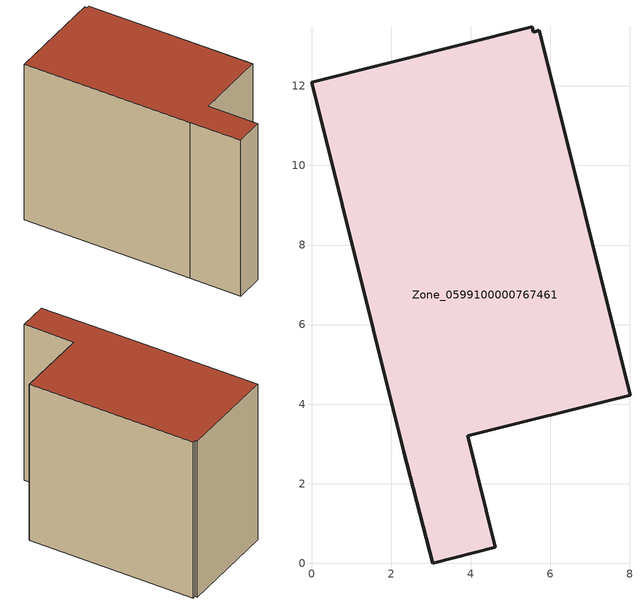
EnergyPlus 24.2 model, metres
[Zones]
Zone_0599100000767461
 floor ground (C_G): 5.58,13.36 5.72,13.4 8.01,4.22 3.93,3.2 4.62,0.41 3.05,0 2.33,2.81 0,12.1 5.54,13.49 z0
 wall outside (C_F): 2.33,2.81 3.05,0 4.62,0.41 3.93,3.2 8.01,4.22 5.72,13.4 5.58,13.36 5.54,13.49 0,12.1 2.33,2.81 z0:9.39
 roof outside (C_R): 5.54,13.49 0,12.1 2.33,2.81 3.05,0 4.62,0.41 3.93,3.2 8.01,4.22 5.72,13.4 5.58,13.36 z9.39
[BUILDING]
Pand.0599100000767461: North Axis=0; Terrain=City; Loads Convergence Tolerance Value=0.04; Temperature Convergence Tolerance Value=0.4; Solar Distribution=FullExterior; Maximum Number of Warmup Days=25; Minimum Number of Warmup Days=1
[Site:Location]
Rotterdam.The.Hague.AP_ZH_NLD Design_Conditions: Latitude=51.96; Longitude=4.45; Time Zone=1; Elevation=-4.5
[SITE:GROUNDTEMPERATURE:BUILDINGSURFACE]
18, 18, 18, 18, 18, 18, 18, 18, 18, 18, 18, 18
[MATERIAL] Thermal Absorptance=0.9; Solar Absorptance=0.7; Visible Absorptance=0.7
Name | Roughness | Thickness | Conductivity | Density | Specific Heat
G.TC.2006-2014 | MediumSmooth | 0.15 | 0.06 | 540 | 1210
F.TC.2006-2014 | Rough | 0.3 | 0.12 | 1920 | 840
R.TC.2006-2014 | MediumRough | 0.2 | 0.08 | 1500 | 1000
[CONSTRUCTION]
C_G: G.TC.2006-2014
C_F: F.TC.2006-2014
C_R: R.TC.2006-2014
[ZONE]
Zone_0599100000767461: Type=1; Multiplier=1; Ceiling Height=Autocalculate; Volume=Autocalculate; Floor Area=autocalculate; Part of Total Floor Area=Yes
[ZONEINFILTRATION:DESIGNFLOWRATE]
Infil_Zone_0599100000767461: Zone or ZoneList or Space or SpaceList=Zone_0599100000767461; Schedule=AlwaysOn; Design Flow Rate Calculation Method=Flow/Area; Flow Rate per Floor Area=0.0015; Constant Term Coefficient=1; Temperature Term Coefficient=0; Velocity Term Coefficient=0; Velocity Squared Term Coefficient=0
[HVACTEMPLATE:ZONE:IDEALLOADSAIRSYSTEM]
Zone_0599100000767461: Maximum Heating Supply Air Temperature=50; Minimum Cooling Supply Air Temperature=13; Maximum Heating Supply Air Humidity Ratio=0.0156; Minimum Cooling Supply Air Humidity Ratio=0.0077; Heating Limit=NoLimit; Cooling Limit=NoLimit; Dehumidification Control Type=ConstantSensibleHeatRatio; Cooling Sensible Heat Ratio=0.7; Dehumidification Setpoint=60; Humidification Control Type=None; Humidification Setpoint=30; Outdoor Air Method=None; Outdoor Air Flow Rate per Person=0.00944; Outdoor Air Flow Rate per Zone Floor Area=0; Outdoor Air Flow Rate per Zone=0; Demand Controlled Ventilation Type=None; Outdoor Air Economizer Type=NoEconomizer; Heat Recovery Type=None; Sensible Heat Recovery Effectiveness=0.7; Latent Heat Recovery Effectiveness=0.65
[ZONECONTROL:THERMOSTAT]
ThermostatControl_Zone_0599100000767461: Zone or ZoneList=Zone_0599100000767461; Control Type Schedule=DualSetpointControlType; Control 1=Thermostat_Zone_0599100000767461; Temperature Difference Between Cutout And Setpoint=0
[THERMOSTATSETPOINT:DUALSETPOINT]
Thermostat_Zone_0599100000767461: Heating Setpoint Temperature Schedule=HeatingSetpoint_Zone_0599100000767461; Cooling Setpoint Temperature Schedule=CoolingSetpoint_Zone_0599100000767461
[SCHEDULE:COMPACT]
HeatingSetpoint_Zone_0599100000767461: Through: 12/31, For: AllDays, Until: 24:00, 21
CoolingSetpoint_Zone_0599100000767461: Through: 12/31, For: AllDays, Until: 24:00, 24
DualSetpointControlType: Through: 12/31, For: AllDays, Until: 24:00, 4
AlwaysOn: Through: 12/31, For: AllDays, Until: 24:00, 1
